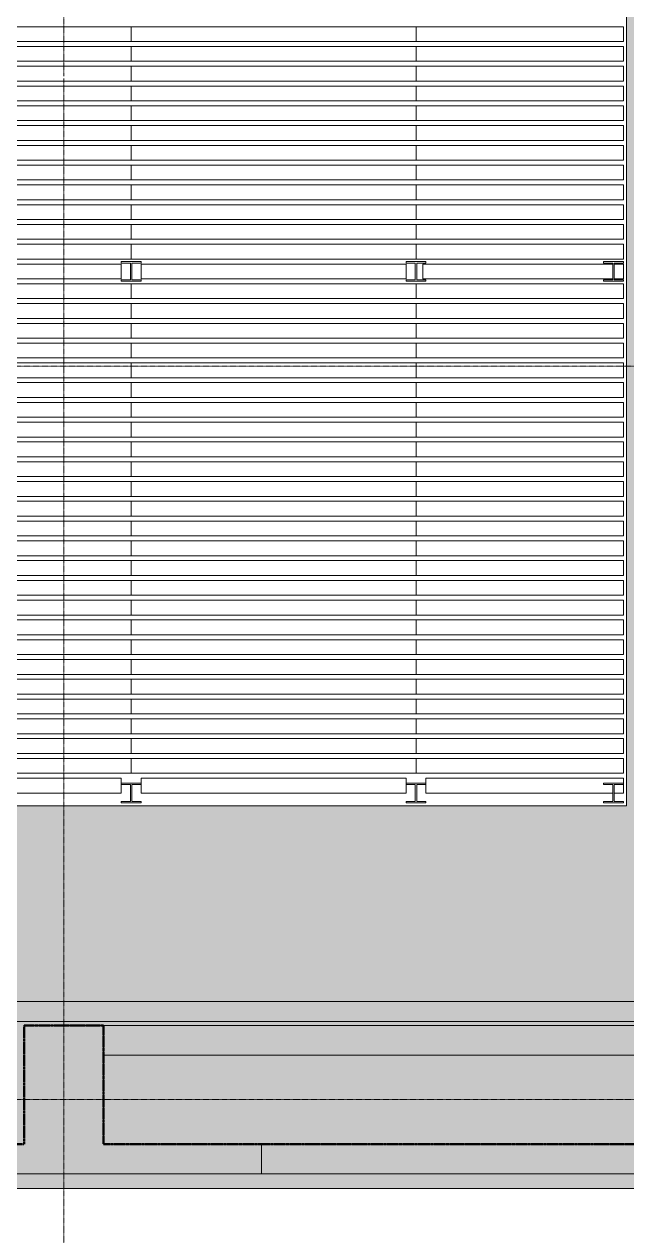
# Model space of a CAD drawing. Header units: millimetres. Extents: x 15878 to 679837, y -72324 to 391440.
# Drawn here: x 302182 to 308273, y 7230 to 19482 of the extents above; entities that cross this region are included whole.
import ezdxf

# ---------------------------------------------------------------- set-up
doc = ezdxf.new("R2010")
doc.units = ezdxf.units.MM
doc.linetypes.add('Demolished', pattern=[4.8, 3.2, -1.6])
doc.linetypes.add('Grid Line__1_200_', pattern=[10.5, 6, -1.5, 1.5, -1.5])
for name, color, linetype, lineweight in [('A-DETL', 90, 'Continuous', 5), ('A-DETL-GENF', 92, 'Continuous', 5), ('A-FLOR', 192, 'Continuous', 5), ('A-WALL', 113, 'Continuous', 5), ('A-WALL-PATT', 111, 'Continuous', 18), ('Q-SPCQ', 91, 'Continuous', 5), ('S-COLS', 52, 'Continuous', 5), ('S-GRID', 1, 'Continuous', 5)]:
    doc.layers.add(name, color=color, linetype=linetype, lineweight=lineweight)

# ---------------------------------------------------------------- blocks, each defined once
blk = doc.blocks.new('DLN_Grid Gallery Deck - DLN_Grid Gallery Deck-V869-2_F')
at = {"layer": 'Q-SPCQ'}
for p, q in [((0, -75), (0, 75)), ((0, 75), (2880, 75)), ((2880, 75), (2880, -75)), ((2880, -75), (0, -75))]:
    blk.add_line(p, q, dxfattribs=at)
blk = doc.blocks.new('DLN_Grid Gallery Deck - DLN_Grid Gallery Deck-2994845-2_F')
at = {"layer": 'Q-SPCQ'}
for p, q in [((0, 25), (0, 75)), ((0, 75), (2680, 75)), ((0, -75), (0, 10)), ((2680, 75), (2680, 25)), ((2680, 10), (2680, -75)), ((2680, -75), (0, -75))]:
    blk.add_line(p, q, dxfattribs=at)
blk = doc.blocks.new('DLN_Grid Gallery Deck - DLN_Grid Gallery Deck-V876-2_F')
at = {"layer": 'Q-SPCQ'}
for p, q in [((0, -75), (0, 75)), ((0, 75), (2097, 75)), ((2097, 75), (2097, -75)), ((2097, -75), (0, -75))]:
    blk.add_line(p, q, dxfattribs=at)
blk = doc.blocks.new('DLN_Grid Gallery Deck - DLN_Grid Gallery Deck-V877-2_F')
at = {"layer": 'Q-SPCQ'}
for p, q in [((0, 25), (0, 75)), ((0, 75), (1997, 75)), ((0, -75), (0, 10)), ((1997, 75), (1997, 25)), ((1997, 10), (1997, -75)), ((1890, -75), (0, -75)), ((1997, -75), (1905, -75))]:
    blk.add_line(p, q, dxfattribs=at)
blk = doc.blocks.new('DLN_Grid Gallery Deck - DLN_Grid Gallery Deck-V872-2_F')
at = {"layer": 'Q-SPCQ'}
for p, q in [((0, -75), (0, 75)), ((0, 75), (2680, 75)), ((2680, 75), (2680, -75)), ((2680, -75), (0, -75))]:
    blk.add_line(p, q, dxfattribs=at)
blk = doc.blocks.new('DLN_Grid Gallery Deck - DLN_Grid Gallery Deck-15987198-2_F')
at = {"layer": 'Q-SPCQ'}
for p, q in [((0, -75), (0, 75)), ((0, 75), (1919, 75)), ((1933, 75), (2027, 75)), ((2027, 75), (2027, -75)), ((1920, -75), (0, -75)), ((2027, -75), (1934, -75))]:
    blk.add_line(p, q, dxfattribs=at)

msp = doc.modelspace()

# ---------------------------------------------------------------- hatches: boundary and pattern name
at = {"layer": 'A-DETL-GENF', "transparency": 33554585}
h = msp.add_hatch(color=253, dxfattribs=at)
h.paths.add_polyline_path([(284557, 8157.5), (284557, 9357.5), (285357, 9357.5), (285357, 8157.5), (293369.5, 8157.5), (293369.5, 9357.5), (294169.5, 9357.5), (294169.5, 8157.5), (302182, 8157.5), (302182, 9357.5), (302982, 9357.5), (302982, 8157.5), (310644.5, 8157.5), (310644.5, 9357.5), (311844.5, 9357.5), (311844.5, 15624.2), (310644.5, 15624.2), (310644.5, 16424.2), (311844.5, 16424.2), (311844.5, 23040.8), (310644.5, 23040.8), (310644.5, 23840.8), (311844.5, 23840.8), (311844.5, 25482.5), (310644.5, 25482.5), (310644.5, 28432.5), (311844.5, 28432.5), (311844.5, 30107.5), (310644.5, 30107.5), (310644.5, 31307.5), (302982, 31307.5), (302982, 30107.5), (302182, 30107.5), (302182, 31307.5), (294169.5, 31307.5), (294169.5, 30107.5), (293369.5, 30107.5), (293369.5, 31307.5), (285357, 31307.5), (285357, 30107.5), (284557, 30107.5), (284557, 31307.5), (280194.5, 31307.5), (280194.5, 30107.5), (277194.5, 30107.5), (277194.5, 31307.5), (276894.5, 31307.5), (276894.5, 30107.5), (275694.5, 30107.5), (275694.5, 23840.8), (276894.5, 23840.8), (276894.5, 23040.8), (275694.5, 23040.8), (275694.5, 16424.2), (276894.5, 16424.2), (276894.5, 15624.2), (275694.5, 15624.2), (275694.5, 11307.5), (276894.5, 11307.5), (276894.5, 8157.5), (283505.3, 8157.5)], flags=0)
h.paths.add_polyline_path([(288918.6, 11577.5), (277134.7, 11577.5), (277134.7, 27832.5), (308269.5, 27832.5), (308269.5, 11577.5), (291625.2, 11577.5)], flags=0)
at = {"layer": 'A-WALL-PATT', "lineweight": 5}
h = msp.add_hatch(color=253, dxfattribs=at)
h.paths.add_polyline_path([(302182, 7857.5), (302182, 8157.5), (300582, 8157.5), (300582, 7857.5)], flags=0)
h.paths.add_polyline_path([(302982, 7857.5), (304582, 7857.5), (304582, 8157.5), (302982, 8157.5)], flags=0)
at = {"layer": 'A-WALL-PATT', "lineweight": 5, "transparency": 33554432}
for points in [[(305158.4, 7857.5), (309394.5, 7857.5), (309394.5, 8157.5), (304582, 8157.5), (304582, 7857.5)], [(275394.5, 7707.5), (312144.5, 7707.5), (312144.5, 7857.5), (275394.5, 7857.5)]]:
    msp.add_hatch(color=253, dxfattribs=at).paths.add_polyline_path(points, flags=0)
at = {"layer": 'S-COLS'}
msp.add_hatch(color=53, dxfattribs=at).paths.add_polyline_path([(302982, 7857.5), (302982, 9357.5), (302182, 9357.5), (302182, 7857.5)], flags=0)

# ---------------------------------------------------------------- linework, layer by layer
at = {"layer": 'A-DETL', "linetype": 'Demolished', "lineweight": 50}
for p, q in [((302182, 8157.5), (302182, 9357.5)), ((302182, 9357.5), (302982, 9357.5)), ((302982, 9357.5), (302982, 8157.5)), ((294169.5, 8157.5), (302182, 8157.5)), ((302982, 8157.5), (310644.5, 8157.5))]:
    msp.add_line(p, q, dxfattribs=at)
at = {"layer": 'A-FLOR'}
for p, q in [((308269.5, 27887.5), (308269.5, 11577.5)), ((308269.5, 11577.5), (277134.7, 11577.5)), ((293129.5, 9597.5), (309334.5, 9597.5)), ((309334.5, 9357.5), (302982, 9357.5)), ((302982, 9057.5), (310644.5, 9057.5)), ((309394.5, 8157.5), (304582, 8157.5)), ((302982, 7857.5), (310644.5, 7857.5))]:
    msp.add_line(p, q, dxfattribs=at)
at = {"layer": 'A-WALL', "color": 253}
for p, q in [((293329.5, 9397.5), (309334.5, 9397.5)), ((304582, 7857.5), (304582, 8157.5)), ((309394.5, 8157.5), (304582, 8157.5)), ((313794.5, 7857.5), (275394.5, 7857.5)), ((304582, 7857.5), (309394.5, 7857.5)), ((275394.5, 7707.5), (321391.5, 7707.5))]:
    msp.add_line(p, q, dxfattribs=at)
at = {"layer": 'A-WALL', "color": 9, "lineweight": 20}
for p, q in [((304582, 8157.5), (302982, 8157.5)), ((302982, 7857.5), (304582, 7857.5))]:
    msp.add_line(p, q, dxfattribs=at)
at = {"layer": 'S-COLS', "color": 9, "lineweight": 20}
for p, q in [((303362.9, 17082.5), (303162.9, 17082.5)), ((303162.9, 17082.5), (303162.9, 17067.5)), ((303162.9, 17067.5), (303255.4, 17067.5)), ((303255.4, 17067.5), (303255.4, 16897.5)), ((303270.4, 16897.5), (303270.4, 17067.5)), ((303270.4, 17067.5), (303362.9, 17067.5)), ((303362.9, 17067.5), (303362.9, 17082.5)), ((306242.9, 17082.5), (306042.9, 17082.5)), ((306042.9, 17082.5), (306042.9, 17067.5)), ((306042.9, 17067.5), (306135.4, 17067.5)), ((306135.4, 17067.5), (306135.4, 16897.5)), ((306150.4, 16897.5), (306150.4, 17067.5)), ((306150.4, 17067.5), (306242.9, 17067.5)), ((306242.9, 17067.5), (306242.9, 17082.5)), ((308239.9, 17082.5), (308039.9, 17082.5)), ((308039.9, 17082.5), (308039.9, 17067.5)), ((308039.9, 17067.5), (308132.4, 17067.5)), ((308132.4, 17067.5), (308132.4, 16897.5)), ((308147.4, 16897.5), (308147.4, 17067.5)), ((308147.4, 17067.5), (308239.9, 17067.5)), ((308239.9, 17067.5), (308239.9, 17082.5)), ((303162.9, 16897.5), (303162.9, 16882.5)), ((303255.4, 16897.5), (303162.9, 16897.5)), ((303162.9, 16882.5), (303362.9, 16882.5)), ((303362.9, 16897.5), (303270.4, 16897.5)), ((303362.9, 16882.5), (303362.9, 16897.5)), ((306042.9, 16897.5), (306042.9, 16882.5)), ((306135.4, 16897.5), (306042.9, 16897.5)), ((306042.9, 16882.5), (306242.9, 16882.5)), ((306242.9, 16897.5), (306150.4, 16897.5)), ((306242.9, 16882.5), (306242.9, 16897.5)), ((308039.9, 16897.5), (308039.9, 16882.5)), ((308132.4, 16897.5), (308039.9, 16897.5)), ((308039.9, 16882.5), (308239.9, 16882.5)), ((308239.9, 16897.5), (308147.4, 16897.5)), ((308239.9, 16882.5), (308239.9, 16897.5)), ((303362.9, 11807.5), (303162.9, 11807.5)), ((303162.9, 11807.5), (303162.9, 11792.5)), ((303162.9, 11792.5), (303255.4, 11792.5)), ((303255.4, 11792.5), (303255.4, 11622.5)), ((303270.4, 11622.5), (303270.4, 11792.5)), ((303270.4, 11792.5), (303362.9, 11792.5)), ((303362.9, 11792.5), (303362.9, 11807.5)), ((306242.9, 11807.5), (306042.9, 11807.5)), ((306042.9, 11807.5), (306042.9, 11792.5)), ((306042.9, 11792.5), (306135.4, 11792.5)), ((306135.4, 11792.5), (306135.4, 11622.5)), ((306150.4, 11622.5), (306150.4, 11792.5)), ((306150.4, 11792.5), (306242.9, 11792.5)), ((306242.9, 11792.5), (306242.9, 11807.5)), ((308239.9, 11807.5), (308039.9, 11807.5)), ((308039.9, 11807.5), (308039.9, 11792.5)), ((308039.9, 11792.5), (308132.4, 11792.5)), ((308132.4, 11792.5), (308132.4, 11622.5)), ((308147.4, 11622.5), (308147.4, 11792.5)), ((308147.4, 11792.5), (308239.9, 11792.5)), ((308239.9, 11792.5), (308239.9, 11807.5)), ((303162.9, 11622.5), (303162.9, 11607.5)), ((303255.4, 11622.5), (303162.9, 11622.5)), ((303162.9, 11607.5), (303362.9, 11607.5)), ((303362.9, 11622.5), (303270.4, 11622.5)), ((303362.9, 11607.5), (303362.9, 11622.5)), ((306042.9, 11622.5), (306042.9, 11607.5)), ((306135.4, 11622.5), (306042.9, 11622.5)), ((306042.9, 11607.5), (306242.9, 11607.5)), ((306242.9, 11622.5), (306150.4, 11622.5)), ((306242.9, 11607.5), (306242.9, 11622.5)), ((308039.9, 11622.5), (308039.9, 11607.5)), ((308132.4, 11622.5), (308039.9, 11622.5)), ((308039.9, 11607.5), (308239.9, 11607.5)), ((308239.9, 11622.5), (308147.4, 11622.5)), ((308239.9, 11607.5), (308239.9, 11622.5)), ((302982, 9357.5), (302182, 9357.5)), ((302982, 8157.5), (302982, 9357.5)), ((302182, 7857.5), (302982, 7857.5))]:
    msp.add_line(p, q, dxfattribs=at)
at = {"layer": 'S-GRID', "color": 254, "linetype": 'Grid Line__1_200_'}
for p, q in [((302582, 18957.5), (302582, 31457.5)), ((302582, -13436.8), (302582, 18932.1)), ((258983.7, 16024.2), (317699.8, 16024.2)), ((258983.7, 8607.5), (317699.8, 8607.5))]:
    msp.add_line(p, q, dxfattribs=at)

# ---------------------------------------------------------------- block references
at = {"layer": 'Q-SPCQ'}
for name, p in [('DLN_Grid Gallery Deck - DLN_Grid Gallery Deck-V869-2_F', (300382.9, 19382.5)), ('DLN_Grid Gallery Deck - DLN_Grid Gallery Deck-V869-2_F', (303262.9, 19382.5)), ('DLN_Grid Gallery Deck - DLN_Grid Gallery Deck-V876-2_F', (306142.9, 19382.5)), ('DLN_Grid Gallery Deck - DLN_Grid Gallery Deck-V869-2_F', (300382.9, 19182.5)), ('DLN_Grid Gallery Deck - DLN_Grid Gallery Deck-V869-2_F', (303262.9, 19182.5)), ('DLN_Grid Gallery Deck - DLN_Grid Gallery Deck-V876-2_F', (306142.9, 19182.5)), ('DLN_Grid Gallery Deck - DLN_Grid Gallery Deck-V869-2_F', (300382.9, 18982.5)), ('DLN_Grid Gallery Deck - DLN_Grid Gallery Deck-V869-2_F', (303262.9, 18982.5)), ('DLN_Grid Gallery Deck - DLN_Grid Gallery Deck-V876-2_F', (306142.9, 18982.5)), ('DLN_Grid Gallery Deck - DLN_Grid Gallery Deck-V869-2_F', (300382.9, 18782.5)), ('DLN_Grid Gallery Deck - DLN_Grid Gallery Deck-V869-2_F', (303262.9, 18782.5)), ('DLN_Grid Gallery Deck - DLN_Grid Gallery Deck-V876-2_F', (306142.9, 18782.5)), ('DLN_Grid Gallery Deck - DLN_Grid Gallery Deck-V869-2_F', (300382.9, 18582.5)), ('DLN_Grid Gallery Deck - DLN_Grid Gallery Deck-V869-2_F', (303262.9, 18582.5)), ('DLN_Grid Gallery Deck - DLN_Grid Gallery Deck-V876-2_F', (306142.9, 18582.5)), ('DLN_Grid Gallery Deck - DLN_Grid Gallery Deck-V869-2_F', (300382.9, 18382.5)), ('DLN_Grid Gallery Deck - DLN_Grid Gallery Deck-V869-2_F', (303262.9, 18382.5)), ('DLN_Grid Gallery Deck - DLN_Grid Gallery Deck-V876-2_F', (306142.9, 18382.5)), ('DLN_Grid Gallery Deck - DLN_Grid Gallery Deck-V869-2_F', (300382.9, 18182.5)), ('DLN_Grid Gallery Deck - DLN_Grid Gallery Deck-V869-2_F', (303262.9, 18182.5)), ('DLN_Grid Gallery Deck - DLN_Grid Gallery Deck-V876-2_F', (306142.9, 18182.5)), ('DLN_Grid Gallery Deck - DLN_Grid Gallery Deck-V869-2_F', (300382.9, 17982.5)), ('DLN_Grid Gallery Deck - DLN_Grid Gallery Deck-V869-2_F', (303262.9, 17982.5)), ('DLN_Grid Gallery Deck - DLN_Grid Gallery Deck-V876-2_F', (306142.9, 17982.5)), ('DLN_Grid Gallery Deck - DLN_Grid Gallery Deck-V869-2_F', (300382.9, 17782.5)), ('DLN_Grid Gallery Deck - DLN_Grid Gallery Deck-V869-2_F', (303262.9, 17782.5)), ('DLN_Grid Gallery Deck - DLN_Grid Gallery Deck-V876-2_F', (306142.9, 17782.5)), ('DLN_Grid Gallery Deck - DLN_Grid Gallery Deck-V869-2_F', (300382.9, 17582.5)), ('DLN_Grid Gallery Deck - DLN_Grid Gallery Deck-V869-2_F', (303262.9, 17582.5)), ('DLN_Grid Gallery Deck - DLN_Grid Gallery Deck-V876-2_F', (306142.9, 17582.5)), ('DLN_Grid Gallery Deck - DLN_Grid Gallery Deck-V869-2_F', (300382.9, 17382.5)), ('DLN_Grid Gallery Deck - DLN_Grid Gallery Deck-V869-2_F', (303262.9, 17382.5)), ('DLN_Grid Gallery Deck - DLN_Grid Gallery Deck-V876-2_F', (306142.9, 17382.5)), ('DLN_Grid Gallery Deck - DLN_Grid Gallery Deck-V869-2_F', (300382.9, 17182.5)), ('DLN_Grid Gallery Deck - DLN_Grid Gallery Deck-V869-2_F', (303262.9, 17182.5)), ('DLN_Grid Gallery Deck - DLN_Grid Gallery Deck-V876-2_F', (306142.9, 17182.5)), ('DLN_Grid Gallery Deck - DLN_Grid Gallery Deck-V872-2_F', (300482.9, 16982.5)), ('DLN_Grid Gallery Deck - DLN_Grid Gallery Deck-V872-2_F', (303362.9, 16982.5)), ('DLN_Grid Gallery Deck - DLN_Grid Gallery Deck-15987198-2_F', (306213.3, 16982.5)), ('DLN_Grid Gallery Deck - DLN_Grid Gallery Deck-V869-2_F', (300382.9, 16782.5)), ('DLN_Grid Gallery Deck - DLN_Grid Gallery Deck-V869-2_F', (303262.9, 16782.5)), ('DLN_Grid Gallery Deck - DLN_Grid Gallery Deck-V876-2_F', (306142.9, 16782.5)), ('DLN_Grid Gallery Deck - DLN_Grid Gallery Deck-V869-2_F', (300382.9, 16582.5)), ('DLN_Grid Gallery Deck - DLN_Grid Gallery Deck-V869-2_F', (303262.9, 16582.5)), ('DLN_Grid Gallery Deck - DLN_Grid Gallery Deck-V876-2_F', (306142.9, 16582.5)), ('DLN_Grid Gallery Deck - DLN_Grid Gallery Deck-V869-2_F', (300382.9, 16382.5)), ('DLN_Grid Gallery Deck - DLN_Grid Gallery Deck-V869-2_F', (303262.9, 16382.5)), ('DLN_Grid Gallery Deck - DLN_Grid Gallery Deck-V876-2_F', (306142.9, 16382.5)), ('DLN_Grid Gallery Deck - DLN_Grid Gallery Deck-V869-2_F', (300382.9, 16182.5)), ('DLN_Grid Gallery Deck - DLN_Grid Gallery Deck-V869-2_F', (303262.9, 16182.5)), ('DLN_Grid Gallery Deck - DLN_Grid Gallery Deck-V876-2_F', (306142.9, 16182.5)), ('DLN_Grid Gallery Deck - DLN_Grid Gallery Deck-V869-2_F', (300382.9, 15982.5)), ('DLN_Grid Gallery Deck - DLN_Grid Gallery Deck-V869-2_F', (303262.9, 15982.5)), ('DLN_Grid Gallery Deck - DLN_Grid Gallery Deck-V876-2_F', (306142.9, 15982.5)), ('DLN_Grid Gallery Deck - DLN_Grid Gallery Deck-V869-2_F', (300382.9, 15782.5)), ('DLN_Grid Gallery Deck - DLN_Grid Gallery Deck-V869-2_F', (303262.9, 15782.5)), ('DLN_Grid Gallery Deck - DLN_Grid Gallery Deck-V876-2_F', (306142.9, 15782.5)), ('DLN_Grid Gallery Deck - DLN_Grid Gallery Deck-V869-2_F', (300382.9, 15582.5)), ('DLN_Grid Gallery Deck - DLN_Grid Gallery Deck-V869-2_F', (303262.9, 15582.5)), ('DLN_Grid Gallery Deck - DLN_Grid Gallery Deck-V876-2_F', (306142.9, 15582.5)), ('DLN_Grid Gallery Deck - DLN_Grid Gallery Deck-V869-2_F', (300382.9, 15382.5)), ('DLN_Grid Gallery Deck - DLN_Grid Gallery Deck-V869-2_F', (303262.9, 15382.5)), ('DLN_Grid Gallery Deck - DLN_Grid Gallery Deck-V876-2_F', (306142.9, 15382.5)), ('DLN_Grid Gallery Deck - DLN_Grid Gallery Deck-V869-2_F', (300382.9, 15182.5)), ('DLN_Grid Gallery Deck - DLN_Grid Gallery Deck-V869-2_F', (303262.9, 15182.5)), ('DLN_Grid Gallery Deck - DLN_Grid Gallery Deck-V876-2_F', (306142.9, 15182.5)), ('DLN_Grid Gallery Deck - DLN_Grid Gallery Deck-V869-2_F', (300382.9, 14982.5)), ('DLN_Grid Gallery Deck - DLN_Grid Gallery Deck-V869-2_F', (303262.9, 14982.5)), ('DLN_Grid Gallery Deck - DLN_Grid Gallery Deck-V876-2_F', (306142.9, 14982.5)), ('DLN_Grid Gallery Deck - DLN_Grid Gallery Deck-V869-2_F', (300382.9, 14782.5)), ('DLN_Grid Gallery Deck - DLN_Grid Gallery Deck-V869-2_F', (303262.9, 14782.5)), ('DLN_Grid Gallery Deck - DLN_Grid Gallery Deck-V876-2_F', (306142.9, 14782.5)), ('DLN_Grid Gallery Deck - DLN_Grid Gallery Deck-V869-2_F', (300382.9, 14582.5)), ('DLN_Grid Gallery Deck - DLN_Grid Gallery Deck-V869-2_F', (303262.9, 14582.5)), ('DLN_Grid Gallery Deck - DLN_Grid Gallery Deck-V876-2_F', (306142.9, 14582.5)), ('DLN_Grid Gallery Deck - DLN_Grid Gallery Deck-V869-2_F', (300382.9, 14382.5)), ('DLN_Grid Gallery Deck - DLN_Grid Gallery Deck-V869-2_F', (303262.9, 14382.5)), ('DLN_Grid Gallery Deck - DLN_Grid Gallery Deck-V876-2_F', (306142.9, 14382.5)), ('DLN_Grid Gallery Deck - DLN_Grid Gallery Deck-V869-2_F', (300382.9, 14182.5)), ('DLN_Grid Gallery Deck - DLN_Grid Gallery Deck-V869-2_F', (303262.9, 14182.5)), ('DLN_Grid Gallery Deck - DLN_Grid Gallery Deck-V876-2_F', (306142.9, 14182.5)), ('DLN_Grid Gallery Deck - DLN_Grid Gallery Deck-V869-2_F', (300382.9, 13982.5)), ('DLN_Grid Gallery Deck - DLN_Grid Gallery Deck-V869-2_F', (303262.9, 13982.5)), ('DLN_Grid Gallery Deck - DLN_Grid Gallery Deck-V876-2_F', (306142.9, 13982.5)), ('DLN_Grid Gallery Deck - DLN_Grid Gallery Deck-V869-2_F', (300382.9, 13782.5)), ('DLN_Grid Gallery Deck - DLN_Grid Gallery Deck-V869-2_F', (303262.9, 13782.5)), ('DLN_Grid Gallery Deck - DLN_Grid Gallery Deck-V876-2_F', (306142.9, 13782.5)), ('DLN_Grid Gallery Deck - DLN_Grid Gallery Deck-V869-2_F', (300382.9, 13582.5)), ('DLN_Grid Gallery Deck - DLN_Grid Gallery Deck-V869-2_F', (303262.9, 13582.5)), ('DLN_Grid Gallery Deck - DLN_Grid Gallery Deck-V876-2_F', (306142.9, 13582.5)), ('DLN_Grid Gallery Deck - DLN_Grid Gallery Deck-V869-2_F', (300382.9, 13382.5)), ('DLN_Grid Gallery Deck - DLN_Grid Gallery Deck-V869-2_F', (303262.9, 13382.5)), ('DLN_Grid Gallery Deck - DLN_Grid Gallery Deck-V876-2_F', (306142.9, 13382.5)), ('DLN_Grid Gallery Deck - DLN_Grid Gallery Deck-V869-2_F', (300382.9, 13182.5)), ('DLN_Grid Gallery Deck - DLN_Grid Gallery Deck-V869-2_F', (303262.9, 13182.5)), ('DLN_Grid Gallery Deck - DLN_Grid Gallery Deck-V876-2_F', (306142.9, 13182.5)), ('DLN_Grid Gallery Deck - DLN_Grid Gallery Deck-V869-2_F', (300382.9, 12982.5)), ('DLN_Grid Gallery Deck - DLN_Grid Gallery Deck-V869-2_F', (303262.9, 12982.5)), ('DLN_Grid Gallery Deck - DLN_Grid Gallery Deck-V876-2_F', (306142.9, 12982.5)), ('DLN_Grid Gallery Deck - DLN_Grid Gallery Deck-V869-2_F', (300382.9, 12782.5)), ('DLN_Grid Gallery Deck - DLN_Grid Gallery Deck-V869-2_F', (303262.9, 12782.5)), ('DLN_Grid Gallery Deck - DLN_Grid Gallery Deck-V876-2_F', (306142.9, 12782.5)), ('DLN_Grid Gallery Deck - DLN_Grid Gallery Deck-V869-2_F', (300382.9, 12582.5)), ('DLN_Grid Gallery Deck - DLN_Grid Gallery Deck-V869-2_F', (303262.9, 12582.5)), ('DLN_Grid Gallery Deck - DLN_Grid Gallery Deck-V876-2_F', (306142.9, 12582.5)), ('DLN_Grid Gallery Deck - DLN_Grid Gallery Deck-V869-2_F', (300382.9, 12382.5)), ('DLN_Grid Gallery Deck - DLN_Grid Gallery Deck-V869-2_F', (303262.9, 12382.5)), ('DLN_Grid Gallery Deck - DLN_Grid Gallery Deck-V876-2_F', (306142.9, 12382.5)), ('DLN_Grid Gallery Deck - DLN_Grid Gallery Deck-V869-2_F', (300382.9, 12182.5)), ('DLN_Grid Gallery Deck - DLN_Grid Gallery Deck-V869-2_F', (303262.9, 12182.5)), ('DLN_Grid Gallery Deck - DLN_Grid Gallery Deck-V876-2_F', (306142.9, 12182.5)), ('DLN_Grid Gallery Deck - DLN_Grid Gallery Deck-V869-2_F', (300382.9, 11982.5)), ('DLN_Grid Gallery Deck - DLN_Grid Gallery Deck-V869-2_F', (303262.9, 11982.5)), ('DLN_Grid Gallery Deck - DLN_Grid Gallery Deck-V876-2_F', (306142.9, 11982.5)), ('DLN_Grid Gallery Deck - DLN_Grid Gallery Deck-2994845-2_F', (300482.9, 11782.5)), ('DLN_Grid Gallery Deck - DLN_Grid Gallery Deck-2994845-2_F', (303362.9, 11782.5)), ('DLN_Grid Gallery Deck - DLN_Grid Gallery Deck-V877-2_F', (306242.9, 11782.5))]:
    msp.add_blockref(name, p, dxfattribs=at)

doc.saveas('drawing.dxf')
